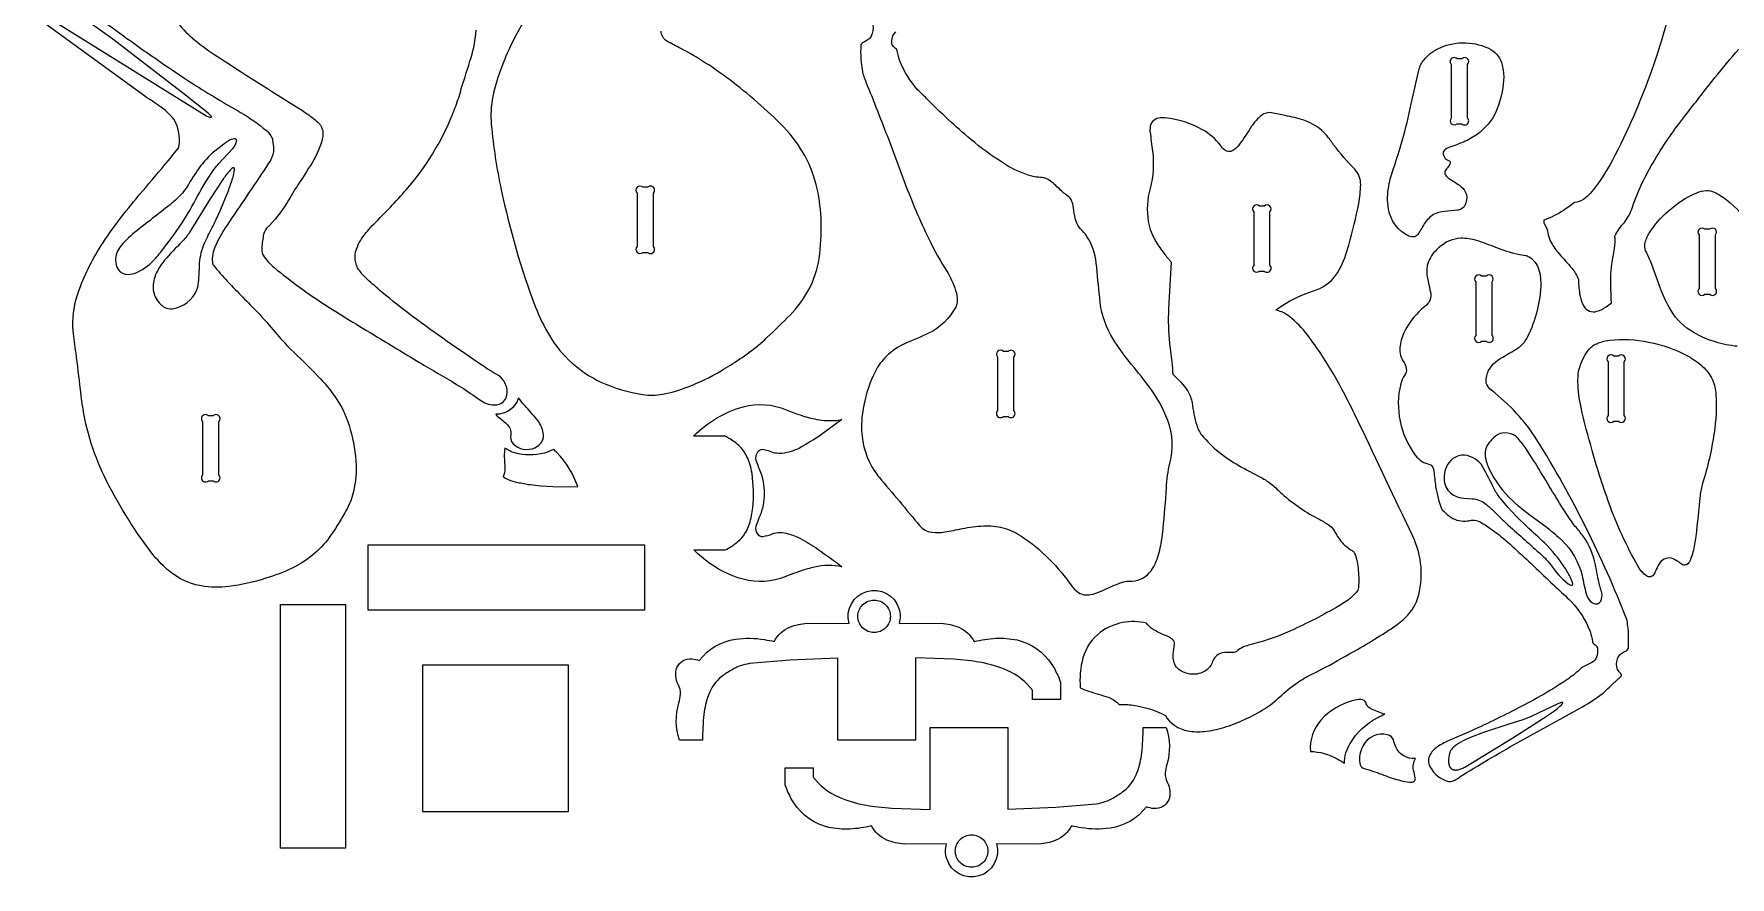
# Model space of a CAD drawing. Extents: x -375 to 858, y -1078 to 190.
# Drawn here: x -319 to 308, y -1078 to -767 of the extents above; entities that cross this region are included whole.
import ezdxf

# ---------------------------------------------------------------- set-up
doc = ezdxf.new("R2010")
doc.units = 0
doc.header["$MEASUREMENT"] = 0
doc.layers.get('0').update_dxf_attribs({"linetype": 'CONTINUOUS'})

msp = doc.modelspace()

# ---------------------------------------------------------------- linework, layer by layer
for points in [[(288.5, -744.74, -0.06998), (264.21, -813.2, -0.054587), (255.99, -825.42, -0.060533), (253.58, -827.61, -0.121482), (250.19, -828.81, -0.017862), (246.14, -831.76, -0.052111), (238.85, -835.33, 0.084045), (238.97, -836.57), (239.68, -837.85, -0.07001), (240.5, -840.78, 0.083688), (241.57, -843.56, 0.054453), (244.54, -847.77, -0.011189), (249.2, -853.09, -0.080114), (251.67, -857.23, 0.047416), (252.23, -863.32, 0.07289), (253.63, -867.07, 0.34604), (258.49, -868.94, 0.088409), (261.83, -867.26, 0.023316), (263.8, -865.79, -0.012067), (263.62, -856.4, -0.027321), (264.02, -851.58, 0.002834), (265, -845.77, 0.056011), (265.13, -841.18, -0.071074), (268.6, -836.18, 0.082801), (271.62, -830.49, -0.039303), (275.57, -820.89, -0.041317), (286.15, -803.37, -0.01279), (291.94, -795.64, -0.002575), (302.05, -782.67, -0.004557), (310.77, -772.3, 0.037227)], [(-306.35, -753.2, -0.012383), (-284.53, -768.2, 0.01223), (-260.08, -785, 0.014301), (-242.55, -795.52, -0.042411), (-233.04, -802.27, -0.088325), (-230.97, -804.89, -0.076044), (-230.72, -805.82, -0.015369), (-230.37, -809.12, -0.136441), (-231.43, -813.01, -0.018535), (-233.01, -815.56, -0.004199), (-247.58, -837.14, 0.056207), (-252.16, -845.71, 0.042412), (-252.98, -848.68, 0.058848), (-252.92, -851.4, 0.101927), (-252.73, -851.79, 0.020438), (-247.34, -857.99, 0.001728), (-236.21, -869.42, -0.020685), (-229.8, -876.71, 0.02085), (-224.07, -882.91, -0.00626), (-214.14, -892.72, -0.039956), (-207.2, -901.16, -0.082891), (-202.04, -912.6, -0.058029), (-199.89, -925.84, -0.073607), (-201.19, -936.8, -0.06477), (-204.09, -943.4, -0.025886), (-209.82, -952.49, -0.122847), (-223.47, -963.72, -0.042927), (-233.28, -967.52, -0.04576), (-246.96, -970.59, -0.066833), (-257.11, -970.33, -0.15539), (-271.19, -962.82, -0.040173), (-276.24, -957.03, -0.047028), (-292.85, -929.96, -0.081292), (-301.32, -901.2), (-301.75, -897.81, 0.005529), (-303.36, -884.26, -0.015685), (-304.41, -876.22, -0.097684), (-302.95, -863.25, -0.061349), (-294.8, -845.9, -0.026208), (-288.27, -836.39, -0.013982), (-281.15, -827.41, -0.00225), (-271.71, -816.24, 0.007118), (-265.52, -808.71, 0.158315), (-266.33, -799.75, 0.086471), (-268.49, -796.62, 0.049518), (-272.35, -793.35, -0.002364), (-277.97, -789.5), (-318.91, -759.72, -0.234918)], [(-266.18, -761.91, 0.053471), (-260.51, -768, 0.031193), (-252.09, -774.27, 0.005735), (-220.93, -794.04, -0.016271), (-216.25, -797.31, -0.02397), (-213.89, -799.24, -0.055798), (-213.04, -800.25, -0.188357), (-212.27, -804.89, -0.075838), (-216.18, -814.15, -0.013639), (-221.29, -822.16, 0.016874), (-225.34, -828.83, -0.05711), (-232.94, -838.33, 0.143129), (-234.18, -841, 0.024664), (-234.76, -846.44, 0.147362), (-234.23, -848.24, 0.073921), (-230.14, -852.81, 0.029468), (-211.06, -866.7, 0.010233), (-190.91, -879.08, -0.002494), (-174.63, -888.96, -0.00755), (-161.09, -896.94, -0.015708), (-154.22, -901.66, 0.136557), (-148.85, -903.54, 0.202531), (-145.49, -902.25, 0.202531), (-144.07, -898.94, 0.257056), (-147.35, -892.63, -0.018466), (-153.23, -888.95, -0.011831), (-179.01, -870.86, -0.012523), (-190.4, -861.85, -0.011359), (-195.83, -857.06, -0.059781), (-199.35, -852.91, -0.219913), (-199.43, -845.1, -0.052083), (-197.87, -842.21, -0.045968), (-193.28, -836.69, 0.014814), (-181.36, -824.06, 0.082566), (-164.3, -796.36, 0.009935), (-161.98, -790.13, 0.020498), (-161.03, -786.7, 0.001991), (-157.38, -775.24, 0.048804), (-155.52, -765.24, 0.041593)], [(-135.62, -758.25, 0.052119), (-145, -775.93, 0.048738), (-149.4, -789.64, 0.069553), (-149.96, -800.05, 0.030199), (-146.25, -824.14, 0.039197), (-133.59, -867.47, 0.040842), (-128.49, -877.95, 0.148619), (-109.44, -895.06, 0.064931), (-93.99, -899.72, 0.081587), (-86.68, -899.55, 0.051308), (-77.26, -896.82, 0.041327), (-65.05, -890.88, 0.039479), (-51.54, -881.71, 0.020029), (-48.14, -878.64, 0.008735), (-39.58, -870.37, 0.066326), (-32.6, -860.89, 0.084353), (-28.87, -849.42, 0.046386), (-28.09, -835.98, 0.044458), (-29.54, -823.72, 0.138648), (-41.91, -800.99, 0.036036), (-62.01, -783.42, 0.03862), (-79.97, -771.89, -0.013076), (-85.12, -769.21, -0.256246), (-87.24, -765.58, -0.097939)], [(-8.99, -763.33, -0.140348), (-9.64, -767.39, -0.115718), (-10.86, -768.76, -0.016804), (-12.86, -769.87, 0.169919), (-13.41, -770.64, 0.066528), (-12.78, -780.74, 0.032101), (-12.13, -782.91, -0.004185), (-3.64, -804.37), (2.87, -821.67, 0.022577), (11.54, -842.01, 0.024484), (18.64, -854.77, -0.074094), (21.85, -862.31, -0.078605), (22.11, -865.71, -0.085388), (21.61, -867.42, -0.157876), (11.56, -877.07, -0.015027), (3.2, -880.7, 0.088726), (-4.02, -885.56, 0.077435), (-8.08, -891.07, 0.071898), (-12.35, -903.62, 0.056234), (-13.16, -913.04, 0.136048), (-8.31, -928.07, 0.025751), (-6.73, -930.16, -0.003037), (8.27, -948.04, 0.185472), (12.75, -950.54, 0.073927), (17.59, -950.42, 0.013651), (23.96, -949.17, -0.038402), (31.87, -948.15, -0.065435), (39.07, -948.85, -0.074086), (45.62, -951.82, -0.057981), (56.16, -960.45, -0.041948), (64.53, -970.43, 0.096682), (66.99, -972.81, 0.175819), (71.36, -973.55, 0.069264), (75.38, -972.26, -0.013037), (81.81, -969.42, -0.098865), (86.84, -968.53, 0.227542), (93.77, -964.74, 0.073116), (95.97, -960.43, 0.049065), (97.64, -953.77, 0.014524), (98.23, -949.19, 0.010672), (99.43, -934.14, -0.035374), (100.67, -925.03, 0.162658), (99.97, -909.23, 0.071378), (92.82, -896.49, 0.01417), (85.63, -887.45, -0.039248), (78.87, -877.71, -0.109259), (74.79, -863.91, -0.001575), (73.55, -851.16, 0.109601), (70.09, -841.29, 0.058406), (67.69, -838.49, -0.106958), (66.06, -835.65, -0.051112), (65.15, -830.87, 0.085943), (64.2, -827.7, 0.137702), (62.42, -825.96, -0.033512), (60.77, -824.65, 0.015383), (57.17, -821.31, 0.194987), (52.19, -819.5, -0.062122), (48.4, -818.68, -0.062368), (38.88, -814.08, -0.032152), (27.23, -805.56, -0.022879), (10.81, -790.37, -0.008273), (7.55, -787.15, -0.088822), (1.12, -776.82, -0.053829), (0, -772.78, 0.220538), (-0.89, -771.7, -0.271521), (-2.03, -769.12, -0.178558), (-0.55, -765.81, -0.118018)], [(310.25, -881.87, -0.057275), (302.28, -880.24, -0.071349), (292.88, -875.98, -0.124192), (285.14, -867.43, -0.041646), (282.02, -860.6), (278.76, -851.71, 0.018014), (276.44, -846.51, -0.131984), (276.2, -844.12, -0.094232), (277.79, -840.08, -0.073047), (284.78, -832, -0.082455), (295.32, -825.2, -0.081448), (298.95, -824.38, -0.11459), (301.8, -824.98, -0.066452), (306.24, -827.71, -0.086175), (316.05, -838.6, -0.060101)]]:
    msp.add_lwpolyline(points, format="xyb")
for points in [[(-262.87, -789.16), (-289.72, -768.49), (-298.24, -762.44), (-305.92, -757.39, 0.027276), (-311.51, -754.24, 0.025132), (-314.09, -753.2, 0.246844), (-317.47, -753.86, 0.338963), (-317.8, -755.78, 0.098868), (-316.04, -758.19, 0.047204), (-311.67, -761.75), (-255.04, -796.88, 0.053158), (-253.47, -797.32, 0.332463), (-253.31, -797.19, 0.203211), (-253.54, -796.8, 0.037616), (-254.57, -795.84)], [(202.87, -816.42, 0.201448), (202.26, -817.9, 0.182615), (202.94, -819.15, 0.048163), (203.93, -819.97, -0.017302), (207.68, -822.45, -0.106652), (209.86, -824.85, -0.208465), (210.08, -828.96, -0.238412), (208.18, -831.27, -0.071048), (207.02, -831.63, -0.020422), (202.22, -832.09, 0.086864), (198.69, -832.97, 0.119227), (195.02, -836.2, 0.008309), (192.54, -840.28, -0.119266), (191.2, -841.42, -0.195748), (188.99, -841.18, -0.245914), (181.5, -831.25, -0.096477), (181.63, -822.57, -0.041475), (183.34, -816.23, 0.007767), (186.59, -805.99, 0.014412), (189.89, -792.42, -0.001853), (192.87, -779.43, -0.11905), (194.97, -775.69, -0.116234), (200.76, -771.59, -0.226367), (219.26, -772.29, -0.206383), (223.46, -778.06, -0.082071), (224, -783.52, -0.112914), (219.98, -797.59, -0.121606), (211.83, -805.17, -0.029837), (209.13, -806.5, -0.006524), (203.47, -808.67, 0.099306), (202.01, -809.68, 0.238744), (201.71, -811.08, 0.267261), (203.84, -813.37, -0.402861), (204.3, -814.32, -0.090508)], [(204.69, -777.85), (204.69, -797.61, 1), (206.81, -799.73), (208.57, -799.73, 1), (210.69, -797.61), (210.69, -777.85, 1), (208.57, -775.73), (206.81, -775.73, 1)], [(101.21, -850.81, -0.005192), (100.23, -868.03, 0.040364), (100.6, -880.82), (101.41, -887.65, -0.013822), (101.79, -892.2, -0.066446), (107.3, -898.41, -0.095429), (108.91, -902.71, 0.03458), (110.62, -911.02, 0.087039), (112.48, -914.67, 0.089503), (126.16, -925.86, 0.007519), (134.47, -930.31, -0.04621), (138.36, -932.83, -0.011476), (142.17, -936.37, 0.061893), (156.07, -945.84, -0.031087), (159.65, -947.98, -0.123813), (162.02, -950.96, 0.080509), (165.27, -955.26, 0.042425), (168.12, -957.29, -0.14463), (168.87, -958.11, -0.077169), (170.22, -963.59, -0.053784), (170.36, -970.96, -0.122168), (169.62, -972.66, -0.062647), (166.68, -975.41, -0.037068), (162.04, -978.36, -0.024393), (144.19, -987.42, -0.042734), (129.77, -992.22, 0.116168), (125.22, -994.6, -0.161787), (123.43, -994.93, 0.064963), (120.17, -995.03, 0.243564), (116.72, -997.71, -0.042897), (115.8, -999.74, -0.213048), (110.71, -1002.84, -0.205086), (104, -1001.16, -0.206603), (101.97, -996.92, -0.035713), (101.95, -995.5, -0.018705), (102.39, -991.82, 0.104334), (102.34, -990.85, 0.105457), (101.52, -989.99, 0.067315), (98.72, -988.47, -0.040494), (94.5, -986.37, -0.100922), (92.13, -984.09, 0.220634), (75.07, -987.41, 0.165031), (68.62, -996.91, 0.090437), (67.63, -1007.95, 0.037949), (69.78, -1008.84, 0.016013), (77.1, -1011.11, -0.085591), (80.75, -1012.93, -0.05419), (81.99, -1014.15, -0.0549), (87.05, -1014.35, -0.086619), (99.05, -1018.12, 0.220654), (107.34, -1023.81, 0.078704), (113.5, -1024.04, 0.050029), (120.6, -1022.57, 0.064092), (135.64, -1015.71, 0.047455), (141.29, -1011.29, -0.030573), (147.69, -1006.09, -0.031097), (153.11, -1002.92, 0.018267), (165.8, -996.13, 0.017584), (182.42, -986.17, 0.027586), (186.97, -982.72, 0.12305), (192.23, -975.1, 0.186256), (190.45, -951.98, -0.000508), (170.58, -910.22, 0.018696), (161.11, -892.05, 0.035354), (150.81, -876.73, 0.065465), (144.04, -870.28, 0.096463), (139.83, -868.51, -0.06976), (150.71, -862.54, 0.011851), (156.12, -860.48, 0.168725), (163.28, -853.64, 0.051135), (166.85, -844.51, 0.01948), (170.48, -829.11, 0.039038), (171.23, -822.28, 0.178475), (169.09, -816.55, -0.034457), (161.22, -807.47, 0.021962), (158.65, -804.06, 0.137774), (150.18, -798.43, 0.031602), (143.29, -796.72, 0.00712), (138.3, -795.65, 0.189697), (134.63, -796.6, 0.082559), (130.93, -800.64, -0.009705), (126.49, -807.26, -0.099427), (123.97, -809.66, -0.318624), (120.88, -809.34, -0.072566), (119.39, -807.68, 0.106226), (112.75, -801.94, 0.093936), (99.82, -797.63, 0.05247), (96.48, -797.61, 0.333826), (93.41, -801.25, 0.048223), (93.4, -802.8, 0.00308), (94.35, -809.84, -0.093037), (93.44, -823.57, 0.111204), (92.74, -835.86, 0.09018), (95.57, -843.25, 0.033486), (98.55, -847.58, 0.01282)], [(-272.14, -847.21), (-267.49, -841.07), (-264.15, -836.34), (-261.19, -831.51, -0.006566), (-255.71, -821.55), (-253.86, -818.66, -0.029747), (-250.55, -814.37), (-245.45, -808.88, 0.113674), (-244.02, -806.32, 0.508441), (-244.87, -805.28, 0.113243), (-247.15, -806.16, 0.027645), (-248.78, -807.26), (-252.08, -809.82, 0.065161), (-257.84, -816.03, 0.025705), (-262.34, -823.01, -0.059302), (-266.04, -827.35, -0.018791), (-268.6, -829.65, 0.00429), (-281.76, -839.9, 0.063168), (-287.27, -845.5, 0.183138), (-288.7, -850.99, 0.107723), (-287.72, -853.63, 0.25072), (-284.15, -855.33, 0.103439), (-280.7, -854.51, 0.102437), (-273.99, -849.43, 0.02386)], [(-270.99, -867.26, 0.18774), (-267.8, -867.99, 0.276516), (-258.68, -860.99, 0.069667), (-257.99, -857.3, 0.007557), (-257.72, -851.13, -0.081884), (-255.87, -843.82, -0.018454), (-253.01, -838.04, 0.011487), (-250.49, -832.68), (-246.96, -824.12, 0.015783), (-245.35, -819.4, 0.029377), (-244.8, -816.85, 0.096755), (-244.89, -816.14, 0.240402), (-245.13, -815.95, 0.240402), (-245.43, -816.03, 0.09196), (-246.72, -817.21, 0.027685), (-249.13, -820.31), (-253.82, -827.4), (-261.56, -839.98, -0.047236), (-264.28, -843.33, 0.018186), (-270.62, -850.12, 0.091777), (-274.28, -856.31, 0.129461), (-274.7, -861.81, 0.1538), (-272.14, -866.27, 0.029444)], [(-96.08, -825.31), (-96.08, -845.07, 1), (-93.96, -847.19), (-92.2, -847.19, 1), (-90.08, -845.07), (-90.08, -825.31, 1), (-92.2, -823.19), (-93.96, -823.19, 1)], [(131.69, -832.23), (131.69, -851.99, 1), (133.81, -854.11), (135.57, -854.11, 1), (137.69, -851.99), (137.69, -832.23, 1), (135.57, -830.11), (133.81, -830.11, 1)], [(296.24, -840.78), (296.24, -860.54, 1), (298.36, -862.66), (300.12, -862.66, 1), (302.24, -860.54), (302.24, -840.78, 1), (300.12, -838.66), (298.36, -838.66, 1)], [(198.82, -846.72, 0.137365), (195.8, -852.1, 0.098613), (195.86, -856.78), (196.93, -861.49, -0.144331), (196.69, -865.01, -0.06957), (196.04, -866.09, -0.048331), (193.69, -868.22, 0.093174), (187.18, -876.88, 0.080864), (185.66, -882.36, 0.172237), (187.21, -887.85, -0.069705), (188.05, -890.08, -0.221879), (187.41, -892.62, 0.090477), (185.99, -895.76, 0.222831), (191.36, -922.08, 0.07692), (193.87, -924.43, 0.069311), (196.68, -925.5, -0.227253), (197.86, -926.56, -0.076008), (198.26, -927.95, 0.009059), (198.87, -933.59, 0.057789), (201.23, -942.12, 0.05479), (204.51, -945, 0.180635), (210.68, -946.31, 0.026573), (212.48, -946, -0.137646), (215.31, -946.72, -0.04216), (222.33, -951.49, -0.018517), (228.76, -957.08, -0.004389), (243.31, -970.81, -0.016031), (248.9, -976.04, -0.100155), (255.92, -987.14, -0.032915), (256.87, -990.95, 0.185182), (257.77, -992.07, -0.251556), (258.74, -993.7, -0.079899), (258.34, -996.6, -0.185993), (256.62, -998.57), (253.6, -1000.01, 0.059131), (252.41, -1000.9, -0.047038), (248.06, -1004.47, -0.033165), (229.51, -1015.37, -0.01283), (211.02, -1024.3, -0.009603), (204.08, -1027.28, 0.028891), (199.96, -1029.42, 0.104239), (196.88, -1032.51, 0.270856), (196.86, -1037.18, 0.213908), (203.59, -1042.46, 0.198089), (206.4, -1041.84, -0.023847), (209.03, -1040.06, -0.010081), (230.41, -1027.48), (253.16, -1014.91, 0.039102), (260.42, -1010.12, 0.027317), (264.6, -1006.23, 0.01784), (267.52, -1003.51, 0.285859), (267.59, -1003.13, 0.061407), (266.64, -1002.06, -0.224279), (265.83, -998.26, -0.105896), (266.55, -996.2, -0.133514), (268.98, -994.46, 0.223868), (270.1, -993.36, 0.11803), (270.14, -992.69, 0.025275), (270.08, -986.91), (269.76, -984.41, 0.08295), (269.55, -982.74, 0.045035), (236.3, -916.34, 0.084456), (219.49, -898.11, -0.114798), (217.79, -895.97, -0.070697), (217.52, -894.91, -0.234841), (221.12, -887.62, -0.04252), (223.66, -885.85, 0.007956), (229.04, -882.7, 0.107084), (232.35, -879.41, 0.109059), (237.83, -859.86, 0.08219), (237.06, -853.42, 0.198336), (233.46, -848.97, 0.056768), (232.05, -848.44, 0.014579), (229.37, -847.96, -0.041079), (221.14, -845.4, 0.020445), (213.98, -842.82, 0.075262), (208.23, -842, 0.172525), (200.43, -845.19, 0.030369)], [(213.74, -858.12), (213.74, -877.87, 1), (215.86, -879.99), (217.62, -879.99, 1), (219.74, -877.87), (219.74, -858.12, 1), (217.62, -855.99), (215.86, -855.99, 1)], [(37.09, -885.89), (37.09, -905.65, 1), (39.21, -907.77), (40.97, -907.77, 1), (43.09, -905.65), (43.09, -885.89, 1), (40.97, -883.77), (39.21, -883.77, 1)], [(279.61, -965.87, -0.198409), (278.33, -966.96, -0.209662), (276.81, -966.61, -0.048985), (274.94, -964.99, -0.044552), (274.45, -964.33, -0.046471), (263.48, -941.23, -0.02168), (256.73, -920.37, -0.01391), (252.6, -904.44, -0.049436), (251.47, -895, -0.02277), (251.6, -891.95, -0.128545), (255.6, -882.95, -0.128375), (258.85, -880.72, -0.063428), (263.23, -879.6, -0.079199), (277.56, -880.33, -0.076106), (292.19, -885.53, -0.04988), (297.48, -889.28, -0.094371), (301.21, -894.25, -0.085385), (302.41, -899.72, -0.054876), (301.75, -913.91, -0.041249), (297.53, -932.4, 0.045548), (296.59, -937.04, -0.003353), (294.99, -952.05, -0.032609), (293.95, -957.81, -0.024601), (293.08, -960.51, -0.075077), (292.04, -962.2, -0.349079), (290.04, -962.49, 0.054701), (286.65, -960.37, 0.374033), (281.72, -961.81, 0.047324), (280.4, -964.27, -0.021693)], [(262.57, -887.64), (262.57, -907.39, 1), (264.69, -909.52), (266.45, -909.52, 1), (268.57, -907.39), (268.57, -887.64, 1), (266.45, -885.51), (264.69, -885.51, 1)], [(-148.32, -906.95, 0.092345), (-147.36, -907.95, -0.045442), (-143.92, -910.89, -0.239577), (-142.84, -915.15, 0.265933), (-141.15, -918.54, 0.310974), (-132.88, -918.77, 0.092102), (-131.24, -917.12, 0.193938), (-130.81, -913.81, 0.125558), (-132.82, -909.22, 0.018138), (-137.61, -903.76, -0.03528), (-139.85, -900.85, -0.344198)], [(-256.59, -909.64), (-256.59, -929.4, 1), (-254.47, -931.52), (-252.71, -931.52, 1), (-250.59, -929.4), (-250.59, -909.64, 1), (-252.71, -907.52), (-254.47, -907.52, 1)], [(-75.22, -915.05, -0.13128), (-56.87, -904.18, -0.164735), (-41.02, -905.3, 0.042539), (-30.59, -908.71, 0.067576), (-23.19, -909.27, 0.031286), (-20.4, -908.88), (-28.01, -914.43, -0.034526), (-36.13, -919.44, -0.087948), (-42.48, -921.42, -0.130549), (-47.56, -920.48, 0.068799), (-49.92, -920.01, 0.250149), (-51.61, -920.98, 0.265347), (-52.17, -923.96, 0.009207), (-50.4, -928.67, -0.197972), (-51.29, -945.73, 0.017339), (-52.22, -948.31, 0.239261), (-51.71, -950.98, 0.308513), (-49.58, -952.06, 0.063931), (-46.14, -951.08, -0.150835), (-40.26, -951.08, -0.052495), (-35.71, -952.88, -0.027707), (-29.15, -956.86, -0.006095), (-20.4, -963.22, 0.106948), (-30.57, -963.41, 0.029634), (-35.48, -964.76, 0.009975), (-43.1, -967.58, -0.161924), (-58.86, -967.28, -0.095585), (-72.34, -959.6, -0.02086), (-75.12, -957.06, -0.001534), (-63.58, -957.05, 0.055758), (-58.84, -953.98, 0.140714), (-54.58, -947.41, 0.056474), (-53.35, -941.46, 0.056712), (-53.63, -928.83, 0.085731), (-55.92, -921.79, 0.1003), (-59.62, -917.54, 0.04357), (-63.58, -915.05)], [(219.24, -916.74, 0.235958), (217.23, -922.49, 0.083541), (218.68, -927.18, 0.093093), (227.42, -938.96, 0.018265), (230.48, -941.62), (233.64, -944.05), (240.07, -948.82, -0.026097), (245.55, -953.49, -0.142852), (253, -966.49, 0.015115), (254.48, -973.21, 0.119757), (256.02, -975.99, 0.159155), (257.85, -976.97, 0.388891), (260.2, -975.24, 0.134739), (260.13, -972.25, 0.014104), (259.48, -970.15, -0.019506), (257.96, -962.49, 0.100918), (253.41, -951.97, 0.016972), (250.49, -948.38, -0.01824), (248.56, -945.78), (245.29, -940.81, 0.001829), (235.09, -924), (232.03, -919.35, 0.045371), (228.89, -915.44, 0.051541), (227.68, -914.54, 0.132333), (223.47, -913.89, 0.169739), (220.28, -915.64, 0.01339)], [(-144.91, -919.44, 0.045112), (-145.16, -922.59, -0.014033), (-144.98, -927.16, -0.102639), (-145.53, -929.99, 0.095299), (-143.69, -931.05, 0.034301), (-140.25, -932.09, 0.017894), (-135.57, -932.93), (-131.6, -933.39), (-127.27, -933.68), (-122.71, -933.78), (-118.03, -933.65, 0.108204), (-125.66, -921.14, 0.029236), (-127, -919.97, -0.07415), (-130.41, -921.29, -0.13248), (-141.23, -921.24, -0.079542)], [(205.25, -923.33, 0.139128), (202.89, -926.42, 0.182858), (202.41, -933.05, 0.214725), (206.14, -937.08, 0.085602), (209.33, -937.99), (212.47, -938.15, -0.145048), (217.39, -940.09, -0.045237), (220.38, -942.77, 0.017214), (226.49, -948.6, -0.005358), (238.72, -959.54, -0.038898), (241.38, -962.37, 0.097392), (247.91, -969.54, 0.094362), (249.1, -970.09, 0.548858), (249.54, -969.49, 0.074103), (249.12, -968.13, 0.047071), (246.74, -963.78, 0.053381), (239.18, -954.52, 0.005933), (232.6, -948.45), (228.81, -944.72), (225.58, -941.28), (222.93, -938.21, -0.046173), (220.68, -934.77, 0.008622), (216.26, -926.3, 0.241275), (209.56, -922.07, 0.169129)], [(-21.94, -997), (-39.65, -997.77), (-54.63, -999.02, 0.102483), (-60.99, -1001.24, 0.030798), (-64.79, -1003.73, 0.139465), (-69.74, -1010.65, 0.060495), (-71.4, -1017.76, 0.031206), (-71.88, -1027.21), (-80.41, -1027.21, -0.156951), (-80.66, -1013.46, 0.035578), (-80.1, -1010.32, 0.137117), (-80.87, -1006.73, -0.223674), (-81.37, -1000.48, -0.331303), (-75.87, -997.23, -0.077138), (-73.13, -997.87, -0.196319), (-59.72, -989.98, -0.079419), (-49.01, -990.15, -0.019512), (-45.46, -990.85, -0.181611), (-39.61, -985.51, -0.078015), (-33.33, -984.12), (-17.78, -984.15, -0.41005), (-11.26, -972.34, -0.41005), (0.64, -978.69, -0.144543), (0.71, -984.15), (16.27, -984.12, -0.081979), (22.79, -985.6, -0.173708), (28.39, -990.85, -0.044695), (36.41, -989.65, -0.060734), (44.25, -990.27, -0.194036), (57.09, -999.3, -0.061207), (60.29, -1005.87), (60.29, -1012.21), (49.94, -1012.21), (49.94, -1008.86, 0.131695), (40.61, -1001.52, 0.059214), (31.12, -998.64, 0.014861), (27.24, -998), (20.89, -997.35), (6.72, -996.85), (6.72, -1027.21), (-21.94, -1027.21)], [(-14.53, -981.55, -0.414214), (-8.53, -975.55, -0.414214), (-2.53, -981.55, -0.414214), (-8.53, -987.55, -0.414214)], [(180.1, -1017.67, -0.043883), (175.26, -1015.83, -0.052811), (173.89, -1014.89, -0.1331), (173.18, -1013.54, 0.345349), (171.27, -1012.27, 0.068922), (168.55, -1012.67, 0.14651), (156.59, -1019.7, 0.199328), (152.61, -1031.44, -0.126383), (162.46, -1034.12, -0.026389), (165.23, -1035.81, -0.13535), (167.29, -1028.46, -0.137086), (177.5, -1018.89, -0.025124)], [(40.87, -1052.74), (58.58, -1051.98), (73.55, -1050.72, 0.102483), (79.91, -1048.5, 0.030798), (83.71, -1046.01, 0.139462), (88.66, -1039.09, 0.060495), (90.33, -1031.98, 0.031206), (90.81, -1022.53), (99.34, -1022.53, -0.156951), (99.59, -1036.28, 0.035578), (99.03, -1039.42, 0.137117), (99.8, -1043.01, -0.223674), (100.29, -1049.27, -0.331303), (94.8, -1052.52, -0.077105), (92.05, -1051.87, -0.196315), (78.65, -1059.76, -0.079419), (67.94, -1059.59, -0.019512), (64.38, -1058.89, -0.181611), (58.54, -1064.23, -0.078015), (52.26, -1065.62), (36.7, -1065.59, -0.410051), (30.18, -1077.4, -0.410051), (18.29, -1071.05, -0.144527), (18.22, -1065.59), (2.66, -1065.62, -0.081973), (-3.87, -1064.14, -0.173707), (-9.46, -1058.89, -0.044693), (-17.49, -1060.09, -0.060736), (-25.32, -1059.47, -0.194036), (-38.17, -1050.44, -0.061197), (-41.36, -1043.87), (-41.36, -1037.53), (-31.01, -1037.53), (-31.01, -1040.88, 0.13169), (-21.69, -1048.22, 0.059214), (-12.19, -1051.1, 0.014861), (-8.31, -1051.74), (-1.96, -1052.4), (12.2, -1052.89), (12.2, -1022.53), (40.87, -1022.53)], [(191.43, -1034.04, -0.330046), (184.19, -1029.72, -0.048862), (183.29, -1027.13, 0.232262), (181.14, -1025.29, 0.352978), (172.01, -1029.42, 0.1721), (170.89, -1035.78, 0.201612), (172.11, -1037.62, 0.11365), (172.9, -1037.84, -0.02897), (173.86, -1038.09, -0.010854), (180.61, -1040.48, 0.022063), (186.72, -1042.39, 0.076753), (190.18, -1042.74, 0.294353), (191.38, -1041.75, 0.116863), (191.38, -1041.21, 0.008899), (190.73, -1038.37, -0.186082)], [(33.46, -1068.19, -0.414214), (27.46, -1074.19, -0.414214), (21.46, -1068.19, -0.414214), (27.46, -1062.19, -0.414214)]]:
    msp.add_lwpolyline(points, format="xyb", close=True)
for points in [[(-195.38, -955.22), (-93.38, -955.22), (-93.38, -979.22), (-195.38, -979.22)], [(-227.87, -1067.15), (-227.87, -977.15), (-203.87, -977.15), (-203.87, -1067.15)], [(-121.41, -999.61), (-175.41, -999.61), (-175.41, -1053.61), (-121.41, -1053.61)], [(234.42, -1018.41), (232.72, -1019.12), (230.78, -1019.83), (226.35, -1021.29), (216.6, -1024.41), (212.03, -1026.12), (209.99, -1027.03), (209.04, -1027.5), (208.16, -1027.98), (207.35, -1028.47), (206.6, -1028.97), (206.26, -1029.22), (205.94, -1029.48), (205.64, -1029.74), (205.36, -1030), (205.1, -1030.27), (204.87, -1030.53), (204.66, -1030.81), (204.48, -1031.08), (204.39, -1031.22), (204.32, -1031.36), (204.25, -1031.5), (204.18, -1031.64), (204.13, -1031.78), (204.08, -1031.92), (204.04, -1032.07), (204, -1032.21), (203.88, -1032.78), (203.79, -1033.31), (203.73, -1033.82), (203.68, -1034.29), (203.67, -1034.74), (203.67, -1035.16), (203.7, -1035.55), (203.74, -1035.91), (203.78, -1036.08), (203.81, -1036.25), (203.86, -1036.41), (203.9, -1036.56), (203.95, -1036.7), (204.01, -1036.84), (204.07, -1036.97), (204.14, -1037.1), (204.21, -1037.21), (204.28, -1037.33), (204.36, -1037.43), (204.45, -1037.53), (204.54, -1037.62), (204.63, -1037.71), (204.72, -1037.79), (204.82, -1037.86), (204.93, -1037.93), (205.04, -1037.99), (205.15, -1038.05), (205.26, -1038.1), (205.38, -1038.14), (205.51, -1038.18), (205.63, -1038.21), (205.76, -1038.24), (205.9, -1038.26), (206.03, -1038.27), (206.17, -1038.28), (206.31, -1038.29), (206.46, -1038.28), (206.61, -1038.27), (206.91, -1038.24), (207.23, -1038.19), (207.55, -1038.11), (207.89, -1038.01), (208.23, -1037.89), (208.58, -1037.75), (208.94, -1037.59), (209.31, -1037.41), (209.68, -1037.22), (227.4, -1026.44), (238.37, -1019.41), (242.43, -1016.63), (243.86, -1015.57), (244.39, -1015.13), (244.8, -1014.77), (245.36, -1014.21), (245.56, -1013.98), (245.71, -1013.79), (245.77, -1013.71), (245.82, -1013.64), (245.84, -1013.6), (245.85, -1013.57), (245.87, -1013.54), (245.87, -1013.53), (245.87, -1013.51), (245.88, -1013.5), (245.88, -1013.49), (245.88, -1013.48), (245.89, -1013.47), (245.89, -1013.45), (245.89, -1013.45), (245.89, -1013.44), (245.89, -1013.44), (245.89, -1013.43), (245.89, -1013.43), (245.88, -1013.42), (245.88, -1013.42), (245.88, -1013.42), (245.88, -1013.41), (245.88, -1013.41), (245.88, -1013.4), (245.88, -1013.4), (245.87, -1013.4), (245.87, -1013.39), (245.87, -1013.39), (245.87, -1013.38), (245.86, -1013.38), (245.86, -1013.38), (245.86, -1013.38), (245.86, -1013.37), (245.85, -1013.37), (245.85, -1013.37), (245.85, -1013.36), (245.84, -1013.36), (245.84, -1013.36), (245.83, -1013.36), (245.83, -1013.35), (245.82, -1013.35), (245.82, -1013.35), (245.81, -1013.35), (245.8, -1013.35), (245.79, -1013.34), (245.78, -1013.34), (245.77, -1013.34), (245.76, -1013.34), (245.74, -1013.34), (245.71, -1013.34), (245.68, -1013.34), (245.65, -1013.34), (245.61, -1013.34), (245.57, -1013.35), (245.48, -1013.37), (245.38, -1013.39), (245.28, -1013.42), (245.03, -1013.51), (244.75, -1013.61), (244.07, -1013.89)]]:
    msp.add_lwpolyline(points, close=True)

doc.saveas('drawing.dxf')
